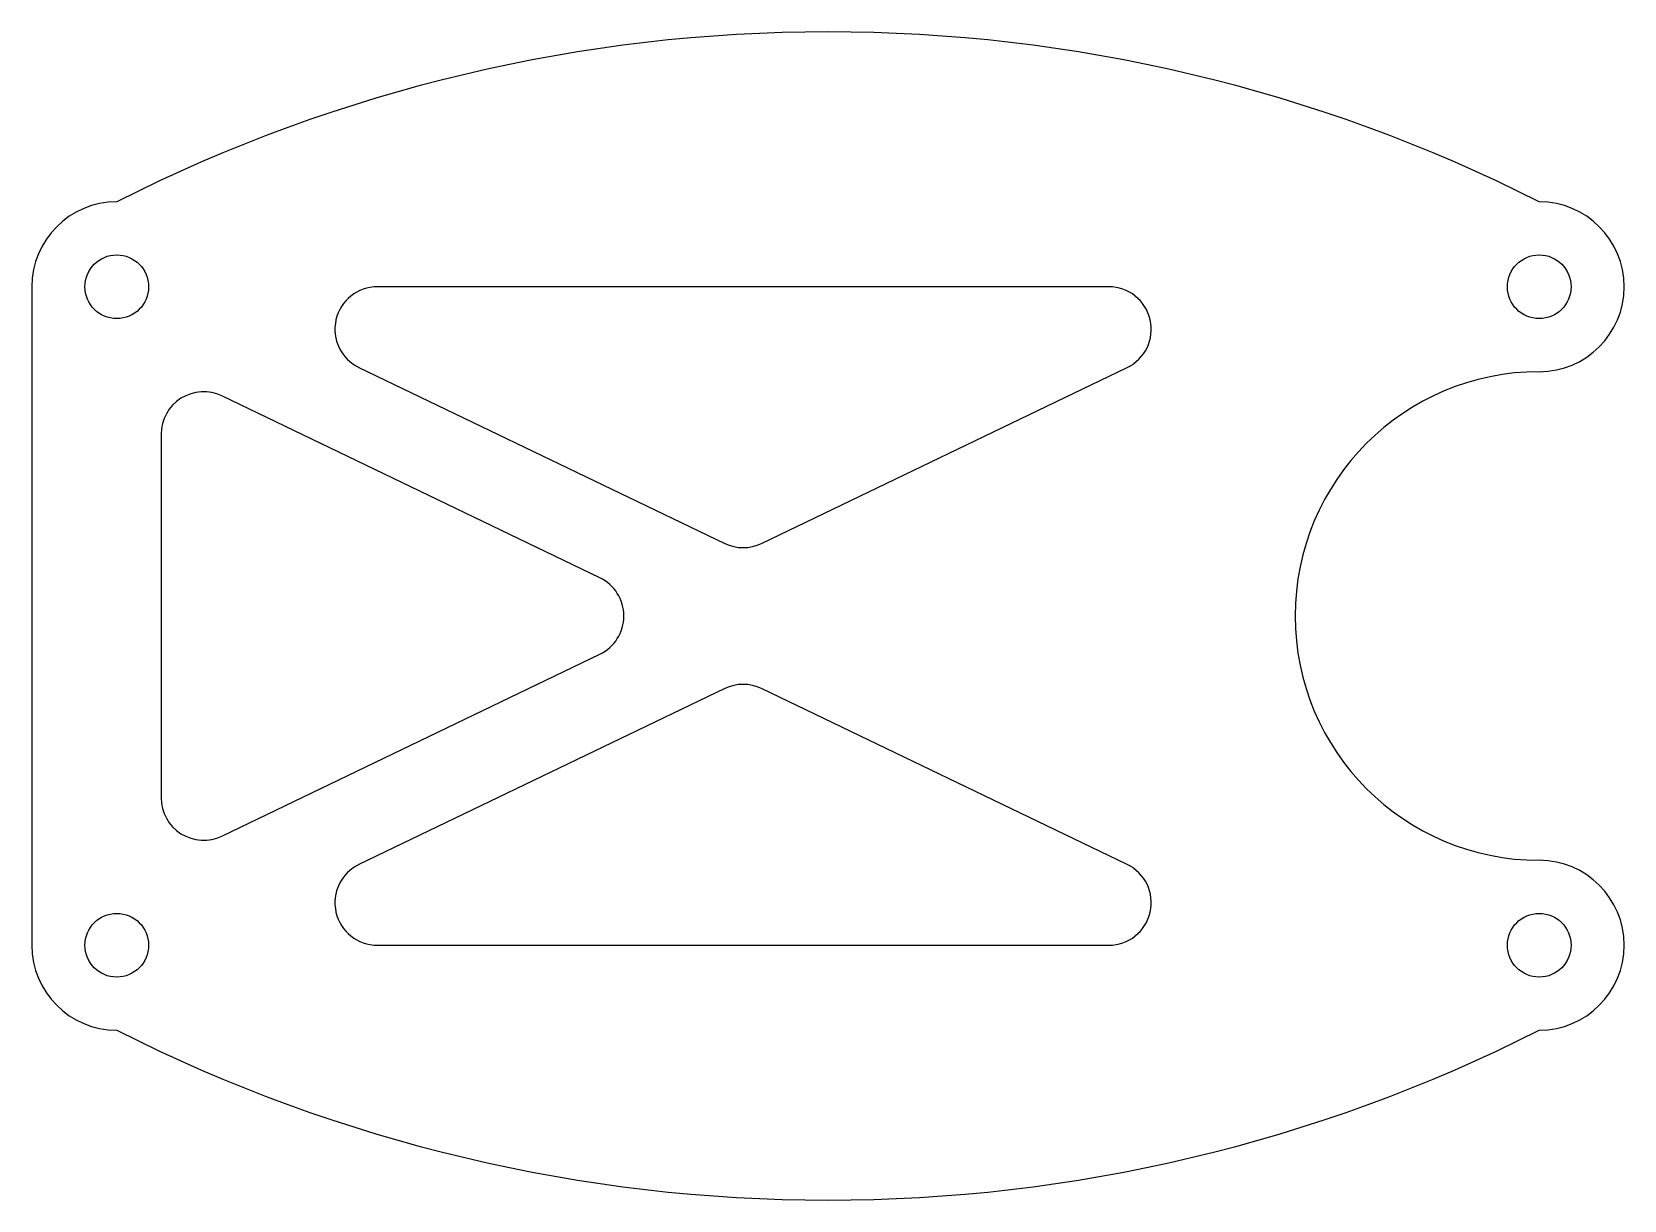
# Model space of a CAD drawing. Header units: millimetres. Extents: x -101.3 to -26.3, y -27.5 to 27.5.
import ezdxf

# ---------------------------------------------------------------- set-up
doc = ezdxf.new("R2010")
doc.units = ezdxf.units.MM

msp = doc.modelspace()

# ---------------------------------------------------------------- linework, layer by layer
at = {"color": 7, "linetype": 'Continuous', "lineweight": 25}
for p, q in [((-101.318, 15.5), (-101.318, -15.5)), ((-50.594, 15.5), (-85.042, 15.5)), ((-85.909, 11.697), (-68.685, 3.417)), ((-66.951, 3.417), (-49.727, 11.697)), ((-74.567, 1.803), (-92.362, 10.358)), ((-95.229, 8.555), (-95.229, -8.555)), ((-92.362, -10.358), (-74.567, -1.803)), ((-68.685, -3.417), (-85.909, -11.697)), ((-49.727, -11.697), (-66.951, -3.417)), ((-85.042, -15.5), (-50.594, -15.5))]:
    msp.add_line(p, q, dxfattribs=at)
for centre in [(-97.318, 15.5), (-30.318, 15.5), (-97.318, -15.5), (-30.318, -15.5)]:
    msp.add_circle(centre, 1.5, dxfattribs=at)
for centre, radius, start, end in [((-63.818, -46.641), 74.141, 63.13794, 116.86206), ((-97.318, 15.5), 4, 90, 180), ((-30.318, 15.5), 4, 270, 90), ((-85.042, 13.5), 2, 90, 244.32318), ((-50.594, 13.5), 2, 295.67682, 90), ((-30.318, 0), 11.5, 90, 270), ((-93.229, 8.555), 2, 64.32318, 180), ((-67.818, 5.219), 2, 244.32318, 295.67682), ((-75.434, 0), 2, 295.67682, 64.32318), ((-67.818, -5.219), 2, 64.32318, 115.67682), ((-93.229, -8.555), 2, 180, 295.67682), ((-85.042, -13.5), 2, 115.67682, 270), ((-50.594, -13.5), 2, 270, 64.32318), ((-30.318, -15.5), 4, 270, 90), ((-97.318, -15.5), 4, 180, 270), ((-63.818, 46.641), 74.141, 243.13794, 296.86206)]:
    msp.add_arc(centre, radius, start, end, dxfattribs=at)

doc.saveas('drawing.dxf')
